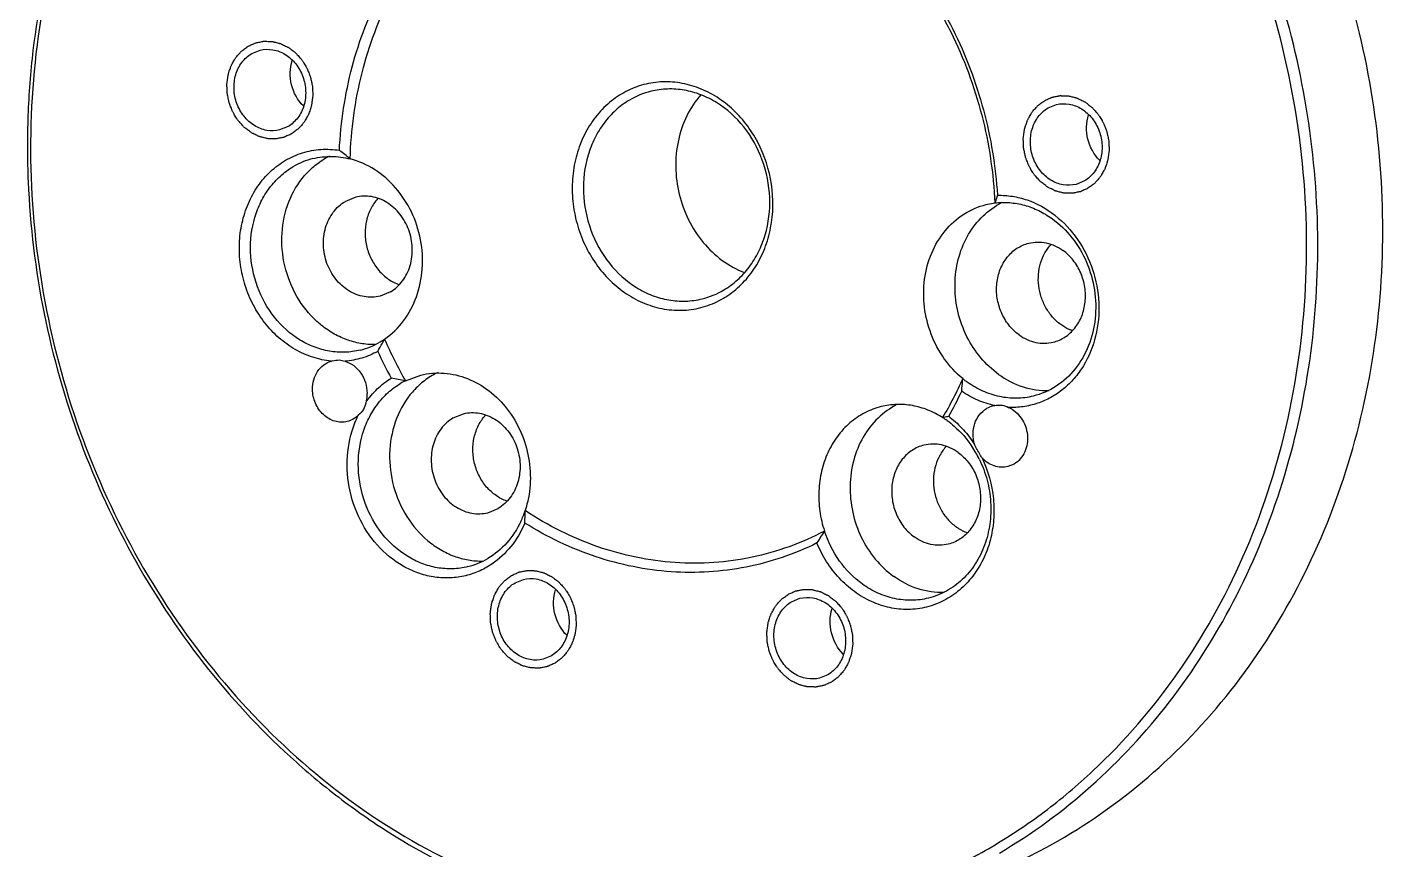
# Model space of a CAD drawing. Header units: millimetres. Extents: x 0 to 420, y 0 to 297.
# Drawn here: x 133.3 to 174.59, y 23.33 to 48.35 of the extents above; entities that cross this region are included whole.
import ezdxf

# ---------------------------------------------------------------- set-up
doc = ezdxf.new("R2010")
doc.units = ezdxf.units.MM
doc.header["$LTSCALE"] = 23.1
doc.layers.get('0').update_dxf_attribs({"linetype": 'CONTINUOUS'})
doc.layers.add('3_ALL_AXES', color=7, linetype='CONTINUOUS')
doc.layers.add('AXIS', color=7, linetype='CONTINUOUS')

msp = doc.modelspace()

# ---------------------------------------------------------------- linework, layer by layer
at = {"color": 7, "linetype": 'CONTINUOUS'}
for p, q in [((162.4842, 42.9538), (162.7482, 43.0024)), ((144.8135, 37.5958), (145.2813, 37.7677))]:
    msp.add_line(p, q, dxfattribs=at)
for centre, radius, start, end in [((152.8743, 44.0247), 2.4453, 103.86826, 120.61545), ((135.9975, 35.7217), 11.1908, 50.38563, 52.54213), ((142.5472, 42.1493), 2.2705, 103.91649, 120.56568), ((177.2588, 38.0933), 15.3185, 160.38064, 161.30845), ((153.2571, 42.4622), 2.446, 283.86888, 300.61332), ((153.1168, 42.4336), 2.7039, 300.549, 303.9388), ((142.8599, 40.7849), 2.3323, 300.54832, 304.53862), ((134.2425, 44.1477), 11.2569, 331.27731, 332.00505), ((155.8345, 43.8741), 12.6839, 203.26735, 209.66891), ((142.8903, 40.7324), 2.2716, 283.9252, 300.56211), ((155.7883, 43.8636), 12.9783, 204.45678, 208.47948), ((133.6788, 44.4652), 11.9039, 329.8721, 331.24095), ((142.1157, 24.1002), 13.7626, 78.69524, 80.52883), ((145.8393, 35.5397), 2.2978, 116.51588, 120.54608), ((163.5964, 39.8935), 2.882, 230.74247, 234.20787), ((152.0074, 41.8509), 10.7548, 330.26046, 334.82926), ((159.6603, 34.1066), 2.8058, 54.20839, 57.73617), ((159.291, 33.7495), 3.3233, 26.02841, 33.84034), ((145.6357, 34.5757), 2.9704, 334.96123, 341.8), ((139.6823, 33.6951), 8.7754, 357.21761, 359.69181), ((188.6511, 13.1723), 36.8854, 147.43554, 148.10362), ((146.1693, 34.1465), 2.2715, 283.92633, 300.56242)]:
    msp.add_arc(centre, radius, start, end, dxfattribs=at)
for points, knots in [([(162.6588, 23.425), (163.2086, 23.7494), (164.2785, 24.4643), (166.2708, 26.1359), (168.4487, 28.6625), (170.4353, 32.2238), (171.7447, 36.1985), (172.3297, 40.4341), (172.1711, 44.7709), (171.276, 49.0459), (169.6784, 53.0982), (167.4376, 56.7754), (164.6358, 59.9378), (161.3779, 62.4638), (158.3591, 63.9664), (155.8517, 64.7531), (153.9523, 65.1319), (152.0417, 65.2988), (150.1382, 65.2522), (148.2604, 64.9924), (146.4265, 64.5218), (144.6548, 63.8451), (143.5298, 63.2629), (142.9843, 62.941)], [0, 0, 0, 0, 0.0293881, 0.0590883, 0.1195387, 0.1817256, 0.2456546, 0.3110776, 0.3775424, 0.4444612, 0.5111895, 0.5771066, 0.6416953, 0.7046156, 0.7657648, 0.7957595, 0.8253984, 0.854744, 0.8838726, 0.91287, 0.9418265, 0.9708434, 1, 1, 1, 1]), ([(162.8915, 23.2331), (163.8795, 23.8161), (165.7637, 25.197), (168.1694, 27.7921), (170.1123, 30.8496), (171.5348, 34.2749), (172.3969, 37.965), (172.6748, 41.8096), (172.3612, 45.6945), (171.4661, 49.5044), (170.0159, 53.1263), (168.0533, 56.4525), (165.6357, 59.3838), (162.8336, 61.8319), (159.7294, 63.722), (156.4144, 64.9947), (152.9899, 65.6085), (150.6892, 65.563), (149.5645, 65.4266)], [0, 0, 0, 0, 0.0584172, 0.1180656, 0.1792068, 0.2419043, 0.3060407, 0.3713385, 0.4373988, 0.5037458, 0.5698759, 0.6353064, 0.6996249, 0.7625345, 0.8238931, 0.8837407, 0.9423083, 1, 1, 1, 1]), ([(142.8649, 63.115), (141.8468, 62.5022), (139.9107, 61.0467), (137.4643, 58.3098), (135.5216, 55.089), (134.144, 51.4911), (133.5036, 48.2872), (133.3015, 45.6518), (133.3097, 42.9722), (133.7182, 39.621), (134.8233, 35.7264), (136.5097, 32.0702), (138.7239, 28.7699), (140.9668, 26.3885), (142.9519, 24.7652), (145.0193, 23.3593), (147.7771, 21.9858), (150.7135, 21.172), (153.0824, 20.8873), (154.8509, 20.8556), (156.6037, 21.0053), (157.7536, 21.2255), (158.3201, 21.3649)], [0, 0, 0, 0, 0.0586322, 0.1185679, 0.180069, 0.2431776, 0.3077367, 0.3404899, 0.3734716, 0.4398257, 0.5063276, 0.5724383, 0.6376598, 0.7015908, 0.7330157, 0.7640374, 0.8248091, 0.8841084, 0.9133445, 0.9423582, 0.9712188, 1, 1, 1, 1]), ([(142.9843, 62.941), (142.4345, 62.6166), (141.3646, 61.9018), (139.3723, 60.2301), (137.1944, 57.7036), (135.2078, 54.1423), (133.8984, 50.1676), (133.3134, 45.932), (133.4721, 41.5952), (134.3671, 37.3202), (135.9648, 33.2678), (138.2055, 29.5907), (141.0073, 26.4283), (144.2652, 23.9022), (147.284, 22.3996), (149.7914, 21.613), (151.6908, 21.2342), (153.6014, 21.0673), (155.5049, 21.1139), (157.3827, 21.3737), (159.2166, 21.8443), (160.9883, 22.5209), (162.1133, 23.1032), (162.6588, 23.425)], [0, 0, 0, 0, 0.0293881, 0.0590883, 0.1195387, 0.1817256, 0.2456546, 0.3110776, 0.3775424, 0.4444612, 0.5111895, 0.5771066, 0.6416953, 0.7046156, 0.7657648, 0.7957595, 0.8253984, 0.854744, 0.8838726, 0.91287, 0.9418265, 0.9708434, 1, 1, 1, 1]), ([(142.8034, 44.6049), (142.8466, 45.4601), (143.1024, 47.1441), (143.9965, 49.4928), (145.1405, 51.1974), (146.2537, 52.3342), (146.8685, 52.822), (147.1877, 53.0432)], [0, 0, 0, 0, 0.2613347, 0.5154322, 0.761276, 0.8814752, 1, 1, 1, 1]), ([(143.1329, 44.3424), (143.1589, 45.2242), (143.3944, 46.9635), (144.3005, 49.3874), (145.4876, 51.135), (146.6494, 52.2843), (147.2919, 52.7706), (147.6253, 52.9889)], [0, 0, 0, 0, 0.2618092, 0.5161016, 0.7617244, 0.8817292, 1, 1, 1, 1]), ([(158.1335, 52.271), (158.4711, 52.0063), (159.1205, 51.4318), (159.9961, 50.4588), (160.7695, 49.3808), (161.6513, 47.8216), (162.4409, 45.6989), (162.7095, 43.9026), (162.7482, 43.0024)], [0, 0, 0, 0, 0.1206858, 0.2433157, 0.3675826, 0.4932027, 0.7464953, 1, 1, 1, 1]), ([(158.326, 52.2822), (158.9762, 51.7479), (159.8705, 50.8262), (160.8547, 49.4308), (161.7085, 47.9122), (162.4863, 45.8532), (162.7739, 44.1116), (162.8296, 43.2368)], [0, 0, 0, 0, 0.2433991, 0.367716, 0.4933029, 0.746465, 1, 1, 1, 1]), ([(154.6264, 40.1904), (154.7919, 40.3017), (155.1031, 40.5648), (155.4829, 41.0525), (155.7676, 41.6199), (156.0091, 42.459), (156.0257, 43.5886), (155.6079, 44.8709), (154.9298, 45.7611), (154.2437, 46.2735), (153.6846, 46.5414), (153.0965, 46.6853), (152.5015, 46.6993), (151.9229, 46.582), (151.5643, 46.4203), (151.3962, 46.3211)], [0, 0, 0, 0, 0.0593982, 0.120298, 0.1829407, 0.2472638, 0.3791432, 0.5123691, 0.6421694, 0.7049797, 0.7660503, 0.8255684, 0.8839647, 0.9418732, 1, 1, 1, 1]), ([(151.3962, 46.3211), (151.2226, 46.2186), (150.8936, 45.9707), (150.4856, 45.4974), (150.173, 44.937), (149.967, 44.3118), (149.875, 43.6455), (149.9, 42.9633), (150.0407, 42.2908), (150.2921, 41.6534), (150.6446, 41.075), (151.0852, 40.5775), (151.5978, 40.1801), (152.1634, 39.8985), (152.7604, 39.7443), (153.3659, 39.7244), (153.9552, 39.8403), (154.3202, 40.0042), (154.4911, 40.1051)], [0, 0, 0, 0, 0.0590208, 0.1195005, 0.1817162, 0.2456769, 0.3111294, 0.3776238, 0.4445727, 0.5113317, 0.5772792, 0.6418969, 0.7048453, 0.7660221, 0.8255997, 0.8840101, 0.9418996, 1, 1, 1, 1]), ([(154.5027, 40.3571), (154.6508, 40.4445), (154.9327, 40.6528), (155.2898, 41.0462), (155.574, 41.5106), (155.8462, 42.2091), (155.9596, 43.1759), (155.7308, 44.3255), (155.1696, 45.3424), (154.4647, 45.9838), (153.8153, 46.3081), (153.3078, 46.4494), (152.7917, 46.486), (152.4522, 46.4392), (152.2881, 46.3987)], [0, 0, 0, 0, 0.0586995, 0.1187191, 0.1802958, 0.243494, 0.3735243, 0.5062586, 0.6374907, 0.7636473, 0.8245647, 0.8840036, 0.94231, 1, 1, 1, 1]), ([(153.803, 46.2921), (153.6346, 46.1006), (153.3448, 45.6608), (153.0861, 44.9045), (153.0085, 44.0871), (153.1162, 43.2612), (153.4018, 42.4786), (153.8478, 41.789), (154.4264, 41.237), (154.8864, 40.9802), (155.1242, 40.8878)], [0, 0, 0, 0, 0.119266, 0.2429937, 0.3704136, 0.4999166, 0.6294354, 0.7568963, 0.8806746, 1, 1, 1, 1]), ([(151.6289, 46.1291), (151.4808, 46.0417), (151.1988, 45.8334), (150.8418, 45.44), (150.5576, 44.9756), (150.2854, 44.2771), (150.172, 43.3103), (150.4008, 42.1607), (150.962, 41.1438), (151.6669, 40.5025), (152.3163, 40.1782), (152.8239, 40.0368), (153.3399, 40.0003), (153.6794, 40.0471), (153.8434, 40.0875)], [0, 0, 0, 0, 0.0587074, 0.1187225, 0.1802976, 0.2434964, 0.3735278, 0.5062629, 0.6374958, 0.7636534, 0.8245715, 0.8840098, 0.9423176, 1, 1, 1, 1]), ([(142.0011, 44.3532), (142.1843, 44.3984), (142.5665, 44.4426), (142.9474, 44.3905), (143.1329, 44.3424)], [0, 0, 0, 0, 0.4961921, 1, 1, 1, 1]), ([(144.1822, 38.8637), (144.4012, 39.0144), (144.798, 39.4016), (145.1916, 40.1473), (145.3673, 41.0021), (145.3124, 41.8921), (145.033, 42.7425), (144.5518, 43.4816), (143.9087, 44.0455), (143.3944, 44.2747), (143.1329, 44.3424)], [0, 0, 0, 0, 0.1171432, 0.2393196, 0.3664711, 0.4968928, 0.6279025, 0.7566479, 0.880937, 1, 1, 1, 1]), ([(143.4369, 38.5275), (143.2855, 38.4902), (142.9721, 38.447), (142.4958, 38.4806), (142.0273, 38.6111), (141.4278, 38.9104), (140.777, 39.5024), (140.2589, 40.4411), (140.0477, 41.5023), (140.1524, 42.3947), (140.4037, 43.0395), (140.666, 43.4682), (140.9956, 43.8314), (141.2558, 44.0237), (141.3926, 44.1043)], [0, 0, 0, 0, 0.0576807, 0.1159895, 0.1754278, 0.2363463, 0.3625034, 0.4937364, 0.6264711, 0.7565051, 0.8197052, 0.8812808, 0.9412942, 1, 1, 1, 1]), ([(161.7727, 37.662), (161.5605, 37.8354), (161.1782, 38.2496), (160.7799, 38.9994), (160.574, 39.8315), (160.5772, 40.6811), (160.7902, 41.4824), (161.1996, 42.1718), (161.7754, 42.6917), (162.2444, 42.8947), (162.4842, 42.9538)], [0, 0, 0, 0, 0.1268307, 0.2573022, 0.3891246, 0.5196279, 0.646498, 0.7684378, 0.8856594, 1, 1, 1, 1]), ([(162.7482, 43.0024), (162.897, 43.0207), (163.2011, 43.0274), (163.6542, 42.948), (164.093, 42.7822), (164.3643, 42.6193), (164.4934, 42.5262)], [0, 0, 0, 0, 0.2430894, 0.4897743, 0.7417588, 1, 1, 1, 1]), ([(164.4934, 42.5262), (164.72, 42.3629), (165.1331, 41.961), (165.5741, 41.212), (165.8164, 40.3655), (165.8396, 39.4914), (165.6409, 38.6605), (165.233, 37.9421), (164.6472, 37.3996), (164.1655, 37.1886), (163.9192, 37.128)], [0, 0, 0, 0, 0.1259084, 0.255921, 0.3877518, 0.5185855, 0.6459047, 0.7682183, 0.8856301, 1, 1, 1, 1]), ([(145.2813, 37.7677), (145.5118, 37.8245), (146.0002, 37.864), (146.7235, 37.6928), (147.3882, 37.3092), (147.9457, 36.7449), (148.3575, 36.0429), (148.595, 35.2542), (148.6417, 34.4363), (148.5407, 33.9007), (148.4575, 33.648)], [0, 0, 0, 0, 0.1143028, 0.2313013, 0.3527544, 0.4790105, 0.6090373, 0.7408176, 0.8718915, 1, 1, 1, 1]), ([(161.7727, 37.662), (161.6823, 37.4578), (161.4903, 37.0565), (161.2724, 36.6686), (161.1581, 36.4792)], [0, 0, 0, 0, 0.5023364, 1, 1, 1, 1]), ([(161.7408, 37.2766), (161.7434, 37.3085), (161.7541, 37.4369), (161.7645, 37.5655), (161.7728, 37.6621)], [0, 0, 0, 0, 0.2480777, 1, 1, 1, 1]), ([(146.716, 31.9418), (146.5645, 31.9044), (146.2511, 31.8612), (145.7748, 31.8949), (145.3063, 32.0253), (144.7068, 32.3246), (144.056, 32.9166), (143.5379, 33.8553), (143.3267, 34.9165), (143.4314, 35.8089), (143.6827, 36.4538), (143.945, 36.8825), (144.2745, 37.2456), (144.5348, 37.4379), (144.6715, 37.5186)], [0, 0, 0, 0, 0.0576814, 0.1159894, 0.1754282, 0.2363468, 0.3625031, 0.4937358, 0.6264704, 0.7565039, 0.8197038, 0.8812795, 0.9412926, 1, 1, 1, 1]), ([(163.9192, 37.128), (163.7527, 37.087), (163.4069, 37.0431), (162.8828, 37.0967), (162.3725, 37.2661), (162.059, 37.4491), (161.9109, 37.5559)], [0, 0, 0, 0, 0.2430964, 0.4892799, 0.7411008, 1, 1, 1, 1]), ([(159.2931, 36.8104), (159.1192, 36.7676), (158.7779, 36.6384), (158.3226, 36.327), (157.9409, 35.9117), (157.6491, 35.4113), (157.4585, 34.8474), (157.3768, 34.2441), (157.4066, 33.6268), (157.5002, 33.2224), (157.5647, 33.0258)], [0, 0, 0, 0, 0.115517, 0.2326402, 0.3526466, 0.4762572, 0.6035484, 0.7339945, 0.866581, 1, 1, 1, 1]), ([(161.1581, 36.4792), (161.0168, 36.5683), (160.7209, 36.7196), (160.247, 36.855), (159.7643, 36.8914), (159.4466, 36.8482), (159.2931, 36.8104)], [0, 0, 0, 0, 0.2578954, 0.5094327, 0.7560433, 1, 1, 1, 1]), ([(161.1582, 36.4792), (161.1741, 36.4828), (161.2363, 36.4964), (161.2989, 36.5085), (161.3458, 36.5162)], [0, 0, 0, 0, 0.255589, 1, 1, 1, 1]), ([(161.3013, 36.3825), (161.3735, 36.3305), (161.6574, 36.1048), (161.8991, 35.8271), (162.0513, 35.6001)], [0, 0, 0, 0, 0.2457261, 1, 1, 1, 1]), ([(162.2772, 35.2078), (162.3766, 35.0047), (162.5352, 34.5772), (162.6436, 33.9056), (162.6184, 33.2328), (162.4605, 32.5927), (162.1768, 32.0176), (161.7804, 31.5372), (161.2912, 31.1776), (160.9177, 31.0312), (160.7271, 30.9843)], [0, 0, 0, 0, 0.1323929, 0.2649236, 0.3959122, 0.5239405, 0.6481132, 0.7682677, 0.8850822, 1, 1, 1, 1]), ([(157.5647, 33.0258), (157.218, 32.8426), (156.4998, 32.5238), (155.3675, 32.2003), (154.1996, 32.0376), (153.0139, 32.0379), (151.8275, 32.2013), (150.658, 32.5248), (149.5226, 33.0038), (148.8052, 33.4184), (148.4575, 33.648)], [0, 0, 0, 0, 0.1227576, 0.2450949, 0.3675431, 0.4907308, 0.6151828, 0.7413343, 0.8695632, 1, 1, 1, 1]), ([(148.327, 33.3185), (148.2171, 33.0838), (147.9372, 32.6495), (147.5392, 32.3174), (147.3243, 32.1906)], [0, 0, 0, 0, 0.5095115, 1, 1, 1, 1]), ([(157.3352, 32.6619), (156.9938, 32.4931), (156.289, 32.2001), (155.1835, 31.9046), (154.0465, 31.7581), (152.5034, 31.7634), (150.5616, 32.1555), (149.125, 32.8442), (148.4473, 33.2691)], [0, 0, 0, 0, 0.1228758, 0.2454096, 0.3681281, 0.4915711, 0.7419725, 1, 1, 1, 1]), ([(158.7188, 31.4122), (158.452, 31.6045), (157.9748, 32.0931), (157.6707, 32.7023), (157.5646, 33.0258)], [0, 0, 0, 0, 0.4913936, 1, 1, 1, 1]), ([(160.7271, 30.9843), (160.5606, 30.9433), (160.2148, 30.8994), (159.6907, 30.953), (159.1804, 31.1224), (158.8669, 31.3054), (158.7188, 31.4122)], [0, 0, 0, 0, 0.2430948, 0.4892806, 0.7410973, 1, 1, 1, 1])]:
    msp.add_open_spline(points, degree=3, knots=knots, dxfattribs=at)
at = {"color": 2, "linetype": 'CONTINUOUS'}
for points in [[(140.026, 47.769), (140.0646, 47.7864), (140.1226, 47.8121), (140.1901, 47.843), (140.229, 47.8595), (140.2572, 47.8749), (140.289, 47.8786), (140.3301, 47.8877), (140.3819, 47.8974), (140.4336, 47.9082), (140.475, 47.9155), (140.5058, 47.9243), (140.538, 47.9208), (140.5804, 47.9204), (140.6336, 47.9184), (140.6868, 47.9174), (140.7293, 47.9153), (140.7612, 47.917), (140.7933, 47.9062), (140.8361, 47.8962), (140.8896, 47.8821), (140.9433, 47.869), (140.9858, 47.8573), (141.0187, 47.8516), (141.0479, 47.8344), (141.0881, 47.8154), (141.1379, 47.7903), (141.1881, 47.7661), (141.2277, 47.7456), (141.2587, 47.733), (141.285, 47.7098), (141.3217, 47.6826), (141.3669, 47.6472), (141.4126, 47.6127), (141.4485, 47.5841), (141.4771, 47.5651), (141.4993, 47.5368), (141.5311, 47.5024), (141.57, 47.4581), (141.6095, 47.4146), (141.6404, 47.3789), (141.6655, 47.3544), (141.683, 47.3213), (141.7091, 47.2802), (141.7407, 47.2278), (141.7731, 47.1759), (141.7979, 47.1339), (141.8192, 47.1036), (141.8305, 47.0687), (141.8491, 47.0238), (141.871, 46.967), (141.8938, 46.9107), (141.911, 46.8652), (141.9266, 46.832), (141.932, 46.7955), (141.9427, 46.748), (141.9548, 46.6882), (141.9678, 46.6286), (141.9771, 46.5808), (141.9869, 46.5451), (141.986, 46.5086), (141.9886, 46.4603), (141.9904, 46.3997), (141.9931, 46.3392), (141.9942, 46.2908), (141.9979, 46.2544), (141.9905, 46.2184), (141.9846, 46.1703), (141.9758, 46.1102), (141.9679, 46.05), (141.9605, 46.0022), (141.9577, 45.9651), (141.9445, 45.933), (141.9306, 45.8884), (141.9118, 45.8333), (141.8939, 45.7778), (141.8786, 45.734), (141.8696, 45.6995), (141.8509, 45.6711), (141.8295, 45.6311), (141.8014, 45.582), (141.7741, 45.5322), (141.7513, 45.4932), (141.7365, 45.4618), (141.7131, 45.4385), (141.6849, 45.4045), (141.6485, 45.3632), (141.6129, 45.3211), (141.5835, 45.2883), (141.5636, 45.2614), (141.5357, 45.2436), (141.5013, 45.2166), (141.4397, 45.171), (141.3873, 45.1313), (141.3523, 45.105)], [(141.3523, 45.105), (141.3137, 45.0877), (141.2557, 45.0619), (141.1882, 45.0311), (141.1494, 45.0146), (141.1211, 44.9991), (141.0894, 44.9954), (141.0482, 44.9864), (140.9964, 44.9767), (140.9448, 44.9659), (140.9033, 44.9585), (140.8726, 44.9498), (140.8403, 44.9533), (140.7979, 44.9536), (140.7447, 44.9557), (140.6916, 44.9567), (140.649, 44.9588), (140.6172, 44.957), (140.585, 44.9678), (140.5422, 44.9778), (140.4887, 44.992), (140.4351, 45.005), (140.3925, 45.0167), (140.3596, 45.0225), (140.3304, 45.0397), (140.2902, 45.0586), (140.2404, 45.0838), (140.1902, 45.108), (140.1506, 45.1284), (140.1196, 45.141), (140.0934, 45.1642), (140.0567, 45.1914), (140.0115, 45.2268), (139.9657, 45.2613), (139.9298, 45.2899), (139.9012, 45.3089), (139.8791, 45.3372), (139.8472, 45.3717), (139.8083, 45.4159), (139.7688, 45.4594), (139.738, 45.4951), (139.7129, 45.5197), (139.6953, 45.5527), (139.6692, 45.5938), (139.6376, 45.6463), (139.6052, 45.6982), (139.5804, 45.7402), (139.5591, 45.7705), (139.5478, 45.8054), (139.5292, 45.8503), (139.5073, 45.907), (139.4845, 45.9634), (139.4673, 46.0089), (139.4518, 46.0421), (139.4464, 46.0786), (139.4356, 46.1261), (139.4235, 46.1859), (139.4105, 46.2455), (139.4012, 46.2933), (139.3914, 46.3289), (139.3923, 46.3654), (139.3897, 46.4138), (139.3879, 46.4743), (139.3852, 46.5349), (139.3842, 46.5833), (139.3805, 46.6197), (139.3878, 46.6556), (139.3937, 46.7038), (139.4025, 46.7638), (139.4104, 46.8241), (139.4178, 46.8718), (139.4206, 46.9089), (139.4338, 46.9411), (139.4477, 46.9857), (139.4665, 47.0407), (139.4844, 47.0963), (139.4998, 47.1401), (139.5087, 47.1745), (139.5274, 47.2029), (139.5489, 47.2429), (139.577, 47.2921), (139.6043, 47.3419), (139.627, 47.3809), (139.6418, 47.4122), (139.6652, 47.4356), (139.6934, 47.4695), (139.7298, 47.5109), (139.7654, 47.553), (139.7948, 47.5857), (139.8147, 47.6127), (139.8426, 47.6305), (139.8771, 47.6574), (139.9386, 47.7031), (139.991, 47.7427), (140.026, 47.769)], [(164.2576, 46.1137), (164.2963, 46.131), (164.3543, 46.1568), (164.4217, 46.1876), (164.4606, 46.2041), (164.4889, 46.2196), (164.5206, 46.2232), (164.5618, 46.2323), (164.6136, 46.242), (164.6652, 46.2528), (164.7067, 46.2602), (164.7374, 46.2689), (164.7696, 46.2654), (164.8121, 46.2651), (164.8653, 46.263), (164.9184, 46.262), (164.961, 46.2599), (164.9928, 46.2616), (165.025, 46.2508), (165.0678, 46.2409), (165.1213, 46.2267), (165.1749, 46.2136), (165.2175, 46.202), (165.2504, 46.1962), (165.2796, 46.179), (165.3198, 46.1601), (165.3696, 46.1349), (165.4198, 46.1107), (165.4594, 46.0902), (165.4903, 46.0777), (165.5166, 46.0545), (165.5533, 46.0273), (165.5985, 45.9919), (165.6442, 45.9574), (165.6802, 45.9288), (165.7088, 45.9097), (165.7309, 45.8815), (165.7628, 45.847), (165.8017, 45.8027), (165.8412, 45.7592), (165.872, 45.7235), (165.8971, 45.699), (165.9147, 45.666), (165.9408, 45.6249), (165.9724, 45.5724), (166.0047, 45.5205), (166.0296, 45.4785), (166.0509, 45.4482), (166.0622, 45.4133), (166.0808, 45.3684), (166.1027, 45.3117), (166.1255, 45.2553), (166.1427, 45.2098), (166.1582, 45.1766), (166.1636, 45.1401), (166.1744, 45.0926), (166.1865, 45.0328), (166.1995, 44.9732), (166.2088, 44.9254), (166.2186, 44.8898), (166.2177, 44.8533), (166.2202, 44.8049), (166.222, 44.7444), (166.2248, 44.6838), (166.2258, 44.6354), (166.2295, 44.599), (166.2222, 44.563), (166.2163, 44.5149), (166.2075, 44.4549), (166.1996, 44.3946), (166.1922, 44.3469), (166.1894, 44.3097), (166.1762, 44.2776), (166.1623, 44.233), (166.1435, 44.178), (166.1256, 44.1224), (166.1102, 44.0786), (166.1013, 44.0442), (166.0826, 44.0158), (166.0611, 43.9758), (166.033, 43.9266), (166.0057, 43.8768), (165.983, 43.8378), (165.9682, 43.8065), (165.9447, 43.7831), (165.9166, 43.7492), (165.8802, 43.7078), (165.8446, 43.6657), (165.8152, 43.633), (165.7953, 43.606), (165.7674, 43.5882), (165.7329, 43.5613), (165.6713, 43.5156), (165.619, 43.476), (165.584, 43.4497)], [(165.584, 43.4497), (165.5454, 43.4323), (165.4874, 43.4066), (165.4199, 43.3757), (165.381, 43.3592), (165.3528, 43.3437), (165.321, 43.3401), (165.2799, 43.331), (165.2281, 43.3213), (165.1764, 43.3105), (165.1349, 43.3031), (165.1042, 43.2944), (165.072, 43.2979), (165.0296, 43.2983), (164.9764, 43.3003), (164.9232, 43.3013), (164.8807, 43.3034), (164.8488, 43.3017), (164.8166, 43.3125), (164.7739, 43.3225), (164.7204, 43.3366), (164.6667, 43.3497), (164.6242, 43.3614), (164.5913, 43.3671), (164.5621, 43.3843), (164.5218, 43.4032), (164.4721, 43.4284), (164.4219, 43.4526), (164.3823, 43.4731), (164.3513, 43.4856), (164.325, 43.5088), (164.2883, 43.536), (164.2431, 43.5714), (164.1974, 43.606), (164.1615, 43.6346), (164.1329, 43.6536), (164.1107, 43.6818), (164.0789, 43.7163), (164.04, 43.7606), (164.0005, 43.8041), (163.9696, 43.8398), (163.9445, 43.8643), (163.927, 43.8974), (163.9009, 43.9385), (163.8693, 43.9909), (163.8369, 44.0428), (163.812, 44.0848), (163.7908, 44.1151), (163.7795, 44.15), (163.7609, 44.1949), (163.739, 44.2516), (163.7162, 44.308), (163.699, 44.3535), (163.6834, 44.3867), (163.678, 44.4232), (163.6673, 44.4707), (163.6552, 44.5305), (163.6422, 44.5901), (163.6329, 44.6379), (163.6231, 44.6735), (163.624, 44.71), (163.6214, 44.7584), (163.6196, 44.819), (163.6169, 44.8795), (163.6158, 44.9279), (163.6121, 44.9643), (163.6195, 45.0003), (163.6254, 45.0484), (163.6342, 45.1084), (163.642, 45.1687), (163.6494, 45.2165), (163.6523, 45.2536), (163.6655, 45.2857), (163.6794, 45.3303), (163.6982, 45.3854), (163.7161, 45.4409), (163.7314, 45.4847), (163.7404, 45.5192), (163.7591, 45.5476), (163.7805, 45.5875), (163.8086, 45.6367), (163.8359, 45.6865), (163.8587, 45.7255), (163.8735, 45.7569), (163.8969, 45.7802), (163.9251, 45.8141), (163.9615, 45.8555), (163.9971, 45.8976), (164.0264, 45.9303), (164.0464, 45.9573), (164.0743, 45.9751), (164.1087, 46.0021), (164.1703, 46.0477), (164.2226, 46.0873), (164.2576, 46.1137)], [(148.0402, 31.6726), (148.0788, 31.6899), (148.1368, 31.7157), (148.2043, 31.7465), (148.2432, 31.763), (148.2714, 31.7785), (148.3032, 31.7822), (148.3443, 31.7912), (148.3961, 31.801), (148.4478, 31.8118), (148.4893, 31.8191), (148.52, 31.8278), (148.5522, 31.8243), (148.5946, 31.824), (148.6478, 31.8219), (148.701, 31.8209), (148.7435, 31.8188), (148.7754, 31.8206), (148.8076, 31.8098), (148.8504, 31.7998), (148.9038, 31.7857), (148.9575, 31.7726), (149, 31.7609), (149.0329, 31.7552), (149.0621, 31.7379), (149.1024, 31.719), (149.1521, 31.6938), (149.2023, 31.6697), (149.2419, 31.6492), (149.2729, 31.6366), (149.2992, 31.6134), (149.3359, 31.5862), (149.3811, 31.5508), (149.4268, 31.5163), (149.4627, 31.4877), (149.4913, 31.4687), (149.5135, 31.4404), (149.5453, 31.4059), (149.5842, 31.3617), (149.6237, 31.3182), (149.6546, 31.2825), (149.6797, 31.2579), (149.6973, 31.2249), (149.7233, 31.1838), (149.7549, 31.1313), (149.7873, 31.0795), (149.8122, 31.0374), (149.8334, 31.0071), (149.8447, 30.9723), (149.8633, 30.9273), (149.8852, 30.8706), (149.908, 30.8142), (149.9252, 30.7688), (149.9408, 30.7355), (149.9462, 30.699), (149.9569, 30.6515), (149.969, 30.5917), (149.982, 30.5321), (149.9913, 30.4843), (150.0011, 30.4487), (150.0002, 30.4122), (150.0028, 30.3638), (150.0046, 30.3033), (150.0073, 30.2428), (150.0084, 30.1944), (150.0121, 30.1579), (150.0047, 30.122), (149.9988, 30.0739), (149.99, 30.0138), (149.9822, 29.9535), (149.9748, 29.9058), (149.9719, 29.8687), (149.9587, 29.8365), (149.9448, 29.792), (149.926, 29.7369), (149.9081, 29.6813), (149.8928, 29.6375), (149.8838, 29.6031), (149.8651, 29.5747), (149.8437, 29.5347), (149.8156, 29.4855), (149.7883, 29.4358), (149.7655, 29.3968), (149.7507, 29.3654), (149.7273, 29.342), (149.6991, 29.3081), (149.6627, 29.2667), (149.6271, 29.2246), (149.5978, 29.1919), (149.5778, 29.1649), (149.5499, 29.1471), (149.5155, 29.1202), (149.4539, 29.0745), (149.4016, 29.0349), (149.3666, 29.0086)], [(149.3666, 29.0086), (149.3279, 28.9913), (149.2699, 28.9655), (149.2025, 28.9347), (149.1636, 28.9181), (149.1353, 28.9027), (149.1036, 28.899), (149.0624, 28.89), (149.0106, 28.8802), (148.959, 28.8694), (148.9175, 28.8621), (148.8868, 28.8533), (148.8546, 28.8568), (148.8121, 28.8572), (148.7589, 28.8593), (148.7058, 28.8602), (148.6632, 28.8623), (148.6314, 28.8606), (148.5992, 28.8714), (148.5564, 28.8814), (148.5029, 28.8955), (148.4493, 28.9086), (148.4067, 28.9203), (148.3738, 28.926), (148.3446, 28.9432), (148.3044, 28.9622), (148.2546, 28.9873), (148.2045, 29.0115), (148.1648, 29.032), (148.1339, 29.0446), (148.1076, 29.0678), (148.0709, 29.095), (148.0257, 29.1304), (147.98, 29.1649), (147.944, 29.1935), (147.9154, 29.2125), (147.8933, 29.2408), (147.8614, 29.2752), (147.8225, 29.3195), (147.783, 29.363), (147.7522, 29.3987), (147.7271, 29.4232), (147.7095, 29.4563), (147.6834, 29.4974), (147.6518, 29.5498), (147.6195, 29.6017), (147.5946, 29.6437), (147.5733, 29.674), (147.562, 29.7089), (147.5434, 29.7538), (147.5215, 29.8106), (147.4987, 29.867), (147.4815, 29.9124), (147.466, 29.9457), (147.4606, 29.9821), (147.4498, 30.0297), (147.4377, 30.0894), (147.4247, 30.1491), (147.4154, 30.1969), (147.4056, 30.2325), (147.4065, 30.269), (147.404, 30.3173), (147.4022, 30.3779), (147.3994, 30.4384), (147.3984, 30.4868), (147.3947, 30.5232), (147.402, 30.5592), (147.4079, 30.6073), (147.4167, 30.6674), (147.4246, 30.7276), (147.432, 30.7754), (147.4348, 30.8125), (147.448, 30.8446), (147.4619, 30.8892), (147.4807, 30.9443), (147.4986, 30.9998), (147.514, 31.0436), (147.5229, 31.0781), (147.5416, 31.1065), (147.5631, 31.1465), (147.5912, 31.1956), (147.6185, 31.2454), (147.6412, 31.2844), (147.656, 31.3158), (147.6795, 31.3391), (147.7076, 31.3731), (147.744, 31.4144), (147.7796, 31.4565), (147.809, 31.4893), (147.8289, 31.5162), (147.8568, 31.534), (147.8913, 31.561), (147.9529, 31.6066), (148.0052, 31.6463), (148.0402, 31.6726)], [(157.7821, 28.4337), (157.7435, 28.4164), (157.6855, 28.3906), (157.618, 28.3598), (157.5791, 28.3432), (157.5509, 28.3278), (157.5191, 28.3241), (157.478, 28.3151), (157.4262, 28.3053), (157.3745, 28.2945), (157.3331, 28.2872), (157.3023, 28.2784), (157.2701, 28.2819), (157.2277, 28.2823), (157.1745, 28.2844), (157.1213, 28.2853), (157.0788, 28.2874), (157.0469, 28.2857), (157.0148, 28.2965), (156.972, 28.3065), (156.9185, 28.3206), (156.8648, 28.3337), (156.8223, 28.3454), (156.7894, 28.3511), (156.7602, 28.3683), (156.72, 28.3873), (156.6702, 28.4124), (156.62, 28.4366), (156.5804, 28.4571), (156.5494, 28.4697), (156.5231, 28.4929), (156.4865, 28.5201), (156.4412, 28.5555), (156.3955, 28.59), (156.3596, 28.6186), (156.331, 28.6376), (156.3088, 28.6659), (156.277, 28.7003), (156.2381, 28.7446), (156.1986, 28.7881), (156.1678, 28.8238), (156.1427, 28.8483), (156.1251, 28.8814), (156.099, 28.9225), (156.0674, 28.9749), (156.035, 29.0268), (156.0102, 29.0688), (155.9889, 29.0991), (155.9776, 29.134), (155.959, 29.1789), (155.9371, 29.2357), (155.9143, 29.2921), (155.8971, 29.3375), (155.8815, 29.3708), (155.8761, 29.4072), (155.8654, 29.4548), (155.8533, 29.5145), (155.8403, 29.5742), (155.831, 29.622), (155.8212, 29.6576), (155.8221, 29.6941), (155.8195, 29.7424), (155.8177, 29.803), (155.815, 29.8635), (155.8139, 29.9119), (155.8103, 29.9483), (155.8176, 29.9843), (155.8235, 30.0324), (155.8323, 30.0925), (155.8402, 30.1527), (155.8476, 30.2005), (155.8504, 30.2376), (155.8636, 30.2697), (155.8775, 30.3143), (155.8963, 30.3694), (155.9142, 30.4249), (155.9296, 30.4687), (155.9385, 30.5032), (155.9572, 30.5316), (155.9786, 30.5716), (156.0068, 30.6207), (156.0341, 30.6705), (156.0568, 30.7095), (156.0716, 30.7409), (156.095, 30.7642), (156.1232, 30.7982), (156.1596, 30.8395), (156.1952, 30.8816), (156.2246, 30.9144), (156.2445, 30.9413), (156.2724, 30.9591), (156.3068, 30.9861), (156.3684, 31.0317), (156.4208, 31.0714), (156.4558, 31.0977)], [(156.4558, 31.0977), (156.4944, 31.115), (156.5524, 31.1408), (156.6199, 31.1716), (156.6587, 31.1881), (156.687, 31.2036), (156.7187, 31.2073), (156.7599, 31.2163), (156.8117, 31.2261), (156.8633, 31.2368), (156.9048, 31.2442), (156.9355, 31.2529), (156.9678, 31.2494), (157.0102, 31.2491), (157.0634, 31.247), (157.1166, 31.246), (157.1591, 31.2439), (157.1909, 31.2457), (157.2231, 31.2349), (157.2659, 31.2249), (157.3194, 31.2107), (157.3731, 31.1977), (157.4156, 31.186), (157.4485, 31.1802), (157.4777, 31.163), (157.5179, 31.1441), (157.5677, 31.1189), (157.6179, 31.0947), (157.6575, 31.0743), (157.6885, 31.0617), (157.7147, 31.0385), (157.7514, 31.0113), (157.7967, 30.9759), (157.8424, 30.9414), (157.8783, 30.9128), (157.9069, 30.8938), (157.9291, 30.8655), (157.9609, 30.831), (157.9998, 30.7868), (158.0393, 30.7433), (158.0701, 30.7076), (158.0952, 30.683), (158.1128, 30.65), (158.1389, 30.6089), (158.1705, 30.5564), (158.2029, 30.5046), (158.2277, 30.4625), (158.249, 30.4322), (158.2603, 30.3973), (158.2789, 30.3524), (158.3008, 30.2957), (158.3236, 30.2393), (158.3408, 30.1939), (158.3563, 30.1606), (158.3617, 30.1241), (158.3725, 30.0766), (158.3846, 30.0168), (158.3976, 29.9572), (158.4069, 29.9094), (158.4167, 29.8738), (158.4158, 29.8373), (158.4184, 29.7889), (158.4202, 29.7284), (158.4229, 29.6678), (158.424, 29.6195), (158.4276, 29.583), (158.4203, 29.5471), (158.4144, 29.499), (158.4056, 29.4389), (158.3977, 29.3786), (158.3903, 29.3309), (158.3875, 29.2938), (158.3743, 29.2616), (158.3604, 29.2171), (158.3416, 29.162), (158.3237, 29.1064), (158.3083, 29.0626), (158.2994, 29.0282), (158.2807, 28.9998), (158.2592, 28.9598), (158.2311, 28.9106), (158.2038, 28.8609), (158.1811, 28.8219), (158.1663, 28.7905), (158.1429, 28.7671), (158.1147, 28.7332), (158.0783, 28.6918), (158.0427, 28.6497), (158.0133, 28.617), (157.9934, 28.59), (157.9655, 28.5722), (157.931, 28.5453), (157.8695, 28.4996), (157.8171, 28.46), (157.7821, 28.4337)]]:
    msp.add_open_spline(points, degree=3, knots=[0, 0, 0, 0, 0.03125, 0.046875, 0.0546875, 0.0625, 0.0703125, 0.078125, 0.09375, 0.109375, 0.1171875, 0.125, 0.1328125, 0.140625, 0.15625, 0.171875, 0.1796875, 0.1875, 0.1953125, 0.203125, 0.21875, 0.234375, 0.2421875, 0.25, 0.2578125, 0.265625, 0.28125, 0.296875, 0.3046875, 0.3125, 0.3203125, 0.328125, 0.34375, 0.359375, 0.3671875, 0.375, 0.3828125, 0.390625, 0.40625, 0.421875, 0.4296875, 0.4375, 0.4453125, 0.453125, 0.46875, 0.484375, 0.4921875, 0.5, 0.5078125, 0.515625, 0.53125, 0.546875, 0.5546875, 0.5625, 0.5703125, 0.578125, 0.59375, 0.609375, 0.6171875, 0.625, 0.6328125, 0.640625, 0.65625, 0.671875, 0.6796875, 0.6875, 0.6953125, 0.703125, 0.71875, 0.734375, 0.7421875, 0.75, 0.7578125, 0.765625, 0.78125, 0.796875, 0.8046875, 0.8125, 0.8203125, 0.828125, 0.84375, 0.859375, 0.8671875, 0.875, 0.8828125, 0.890625, 0.90625, 0.921875, 0.9296875, 0.9375, 0.9453125, 0.953125, 0.96875, 1, 1, 1, 1], dxfattribs=at)
at = {"layer": '3_ALL_AXES', "color": 7, "linetype": 'CONTINUOUS'}
for p, q in [((143.3018, 43.1799), (142.9862, 43.0511)), ((144.3568, 40.2983), (144.0413, 40.1695)), ((142.56, 38.1942), (142.5952, 38.2036)), ((162.6896, 36.8292), (162.7445, 36.8403)), ((163.3365, 35.063), (163.1435, 34.9841))]:
    msp.add_line(p, q, dxfattribs=at)
for centre, radius, start, end in [((143.5081, 42.3677), 2.2885, 115.92718, 120.54258), ((163.9986, 40.9566), 2.3023, 116.69905, 121.30776), ((162.6537, 40.1721), 3.1207, 51.76124, 52.26234), ((162.862, 36.1314), 0.7187, 103.87608, 120.56905), ((159.4521, 34.0157), 3.1364, 51.83525, 52.85953)]:
    msp.add_arc(centre, radius, start, end, dxfattribs=at)
for points, knots in [([(142.56, 38.1942), (142.3692, 38.2118), (141.9855, 38.2917), (141.4429, 38.5351), (140.9473, 38.8925), (140.5182, 39.3492), (140.172, 39.887), (139.9219, 40.4846), (139.7775, 41.1186), (139.7444, 41.7643), (139.8243, 42.3966), (140.0142, 42.9907), (140.3074, 43.523), (140.6929, 43.9721), (141.156, 44.3193), (141.6781, 44.5497), (142.2373, 44.6532), (142.6168, 44.6348), (142.8034, 44.6049)], [0, 0, 0, 0, 0.0593382, 0.1202439, 0.1829409, 0.2473787, 0.3132372, 0.3800013, 0.4470341, 0.5136643, 0.579273, 0.643378, 0.7057104, 0.76627, 0.8253498, 0.8835032, 0.9414669, 1, 1, 1, 1]), ([(143.89, 38.6968), (143.7429, 38.6942), (143.4447, 38.7178), (143.0079, 38.837), (142.5904, 39.0365), (142.0707, 39.4047), (141.5309, 40.034), (141.1297, 40.9558), (141.0057, 41.9562), (141.1735, 42.929), (141.5526, 43.64), (141.9743, 44.0861), (142.2177, 44.2635), (142.3452, 44.3387)], [0, 0, 0, 0, 0.0580225, 0.1171049, 0.1775473, 0.2394906, 0.3671988, 0.4986793, 0.6304938, 0.7590819, 0.8820915, 0.9416612, 1, 1, 1, 1]), ([(144.0413, 40.1695), (143.963, 40.1502), (143.801, 40.1281), (143.4706, 40.1516), (143.0644, 40.3118), (142.6681, 40.6741), (142.4002, 41.1591), (142.2915, 41.7075), (142.3555, 42.2537), (142.5868, 42.7313), (142.8441, 42.9672), (142.9862, 43.0511)], [0, 0, 0, 0, 0.0578051, 0.116192, 0.236199, 0.3625671, 0.494011, 0.6269546, 0.7571902, 0.8816492, 1, 1, 1, 1]), ([(144.3568, 40.2983), (144.499, 40.3822), (144.7563, 40.6181), (144.9875, 41.0957), (145.0516, 41.6419), (144.9429, 42.1903), (144.675, 42.6753), (144.2786, 43.0376), (143.8725, 43.1978), (143.542, 43.2213), (143.3801, 43.1992), (143.3018, 43.1799)], [0, 0, 0, 0, 0.1183508, 0.2428098, 0.3730454, 0.505989, 0.6374329, 0.763801, 0.883808, 0.9421949, 1, 1, 1, 1]), ([(143.9736, 43.1339), (143.8893, 43.0424), (143.7438, 42.8301), (143.6134, 42.4618), (143.5739, 42.0621), (143.6273, 41.6579), (143.7698, 41.2762), (143.9924, 40.9421), (144.2803, 40.6785), (144.5084, 40.5598), (144.6257, 40.5188)], [0, 0, 0, 0, 0.1191484, 0.2428854, 0.3704593, 0.5001834, 0.629876, 0.7573626, 0.8809763, 1, 1, 1, 1]), ([(162.8296, 43.2368), (162.9807, 43.2404), (163.287, 43.2193), (163.8921, 43.0673), (164.3134, 42.8338), (164.5638, 42.64)], [0, 0, 0, 0, 0.2431872, 0.4905745, 1, 1, 1, 1]), ([(162.8635, 37.7902), (162.6628, 37.9349), (162.2925, 38.2832), (161.8737, 38.9267), (161.6064, 39.659), (161.508, 40.4322), (161.5852, 41.196), (161.8344, 41.9009), (162.2405, 42.4994), (162.6057, 42.8042), (162.8022, 42.9237)], [0, 0, 0, 0, 0.1242949, 0.2523539, 0.3825317, 0.5126769, 0.6406611, 0.764836, 0.8844645, 1, 1, 1, 1]), ([(164.5853, 42.6232), (164.8455, 42.4182), (165.3099, 41.9152), (165.7667, 40.9927), (165.9591, 39.9737), (165.8678, 38.9566), (165.5546, 38.1814), (165.1783, 37.6633), (164.8449, 37.3375), (164.466, 37.0798), (164.0512, 36.8969), (163.6116, 36.7939), (163.3106, 36.7802), (163.1608, 36.7869)], [0, 0, 0, 0, 0.1277094, 0.2593989, 0.3920943, 0.5224884, 0.6480439, 0.7088781, 0.7683935, 0.8268473, 0.8846113, 0.9421835, 1, 1, 1, 1]), ([(163.4876, 38.9914), (163.3706, 39.0758), (163.1571, 39.2834), (162.9293, 39.6704), (162.8041, 40.1076), (162.792, 40.5592), (162.8947, 40.9885), (163.1053, 41.3596), (163.4079, 41.64), (163.6567, 41.7491), (163.784, 41.7804)], [0, 0, 0, 0, 0.125919, 0.255929, 0.3877531, 0.5185848, 0.6459044, 0.7682171, 0.8856305, 1, 1, 1, 1]), ([(163.784, 41.7804), (163.87, 41.8016), (164.0487, 41.8243), (164.3196, 41.7967), (164.5833, 41.7091), (164.7454, 41.6146), (164.8219, 41.5594)], [0, 0, 0, 0, 0.2430796, 0.4892025, 0.7411819, 1, 1, 1, 1]), ([(164.7577, 39.3039), (164.6664, 39.3697), (164.496, 39.5252), (164.2937, 39.8091), (164.1505, 40.1336), (164.0483, 40.5921), (164.0843, 41.0681), (164.2614, 41.4865), (164.3925, 41.6664), (164.4666, 41.7451)], [0, 0, 0, 0, 0.1229447, 0.2493633, 0.3779932, 0.5072924, 0.7598855, 0.8819413, 1, 1, 1, 1]), ([(164.5255, 38.7704), (164.6528, 38.8018), (164.9016, 38.9108), (165.2042, 39.1912), (165.4148, 39.5623), (165.5175, 39.9916), (165.5054, 40.4432), (165.3802, 40.8804), (165.1524, 41.2674), (164.9389, 41.475), (164.8219, 41.5594)], [0, 0, 0, 0, 0.1143695, 0.2317829, 0.3540956, 0.4814152, 0.6122469, 0.744071, 0.874081, 1, 1, 1, 1]), ([(165.0985, 39.1232), (165.0686, 39.134), (164.949, 39.182), (164.8364, 39.2472), (164.7577, 39.3039)], [0, 0, 0, 0, 0.2468632, 1, 1, 1, 1]), ([(163.4876, 38.9914), (163.5641, 38.9362), (163.7262, 38.8417), (163.9899, 38.7541), (164.2608, 38.7265), (164.4395, 38.7492), (164.5255, 38.7704)], [0, 0, 0, 0, 0.2588181, 0.5107975, 0.7569204, 1, 1, 1, 1]), ([(143.9745, 38.4905), (143.8214, 38.4057), (143.4968, 38.268), (143.15, 38.204), (142.976, 38.1908)], [0, 0, 0, 0, 0.5006829, 1, 1, 1, 1]), ([(141.9876, 37.3363), (141.987, 37.4338), (142.0119, 37.6263), (142.1291, 37.8861), (142.3156, 38.0881), (142.4768, 38.1699), (142.56, 38.1942)], [0, 0, 0, 0, 0.2653096, 0.5203267, 0.7640613, 1, 1, 1, 1]), ([(142.5953, 38.2036), (142.6626, 38.2201), (142.7916, 38.2379), (142.9214, 38.2139), (142.976, 38.1908)], [0, 0, 0, 0, 0.5388828, 1, 1, 1, 1]), ([(142.976, 38.1908), (143.0706, 38.1624), (143.2545, 38.0667), (143.4699, 37.8375), (143.6106, 37.5467), (143.6447, 37.3308), (143.6455, 37.2231)], [0, 0, 0, 0, 0.2366985, 0.4850493, 0.7416986, 1, 1, 1, 1]), ([(143.6048, 36.9278), (143.7089, 37.0778), (143.9434, 37.3555), (144.2295, 37.5802), (144.3805, 37.675)], [0, 0, 0, 0, 0.5058935, 1, 1, 1, 1]), ([(162.8635, 37.7902), (163.0889, 37.6277), (163.5816, 37.3719), (164.1329, 37.2903), (164.4, 37.2982)], [0, 0, 0, 0, 0.5098106, 1, 1, 1, 1]), ([(143.0433, 36.3572), (142.9822, 36.3421), (142.8542, 36.3284), (142.6617, 36.3588), (142.4779, 36.4379), (142.2554, 36.6036), (142.0488, 36.9039), (141.9886, 37.192), (141.9876, 37.3363)], [0, 0, 0, 0, 0.1151516, 0.2322622, 0.352786, 0.4773946, 0.7359005, 1, 1, 1, 1]), ([(143.6455, 37.2231), (143.6456, 37.1979), (143.6428, 37.0983), (143.6257, 36.9992), (143.6048, 36.9278)], [0, 0, 0, 0, 0.2531069, 1, 1, 1, 1]), ([(162.7445, 36.8403), (162.5676, 36.8779), (162.2162, 36.9916), (161.8942, 37.1718), (161.7411, 37.2767)], [0, 0, 0, 0, 0.493445, 1, 1, 1, 1]), ([(143.6048, 36.9278), (143.5957, 36.8564), (143.5438, 36.7103), (143.4405, 36.5965), (143.3804, 36.5465)], [0, 0, 0, 0, 0.4789563, 1, 1, 1, 1]), ([(159.7722, 36.8698), (159.5613, 36.7638), (159.1639, 36.4792), (158.7109, 35.89), (158.4214, 35.1777), (158.314, 34.3937), (158.3943, 33.5927), (158.6565, 32.8299), (159.0819, 32.1586), (159.4638, 31.7961), (159.6714, 31.6465)], [0, 0, 0, 0, 0.1150547, 0.2340492, 0.3577643, 0.485634, 0.6160158, 0.7466661, 0.8752591, 1, 1, 1, 1]), ([(162.1323, 35.6621), (162.1018, 35.7654), (162.0714, 35.9798), (162.1219, 36.294), (162.2635, 36.5666), (162.4139, 36.7015), (162.4965, 36.7502)], [0, 0, 0, 0, 0.2631415, 0.5200161, 0.7657019, 1, 1, 1, 1]), ([(162.7445, 36.8403), (162.8195, 36.8536), (162.9636, 36.8626), (163.1039, 36.8201), (163.1608, 36.7869)], [0, 0, 0, 0, 0.5364791, 1, 1, 1, 1]), ([(163.1608, 36.7869), (163.2384, 36.7537), (163.387, 36.661), (163.5647, 36.4637), (163.6894, 36.2217), (163.751, 35.9543), (163.745, 35.6828), (163.6712, 35.4285), (163.5347, 35.2122), (163.4061, 35.104), (163.3365, 35.063)], [0, 0, 0, 0, 0.121265, 0.2474461, 0.3772149, 0.5081773, 0.637635, 0.7632987, 0.8839517, 1, 1, 1, 1]), ([(147.4419, 32.02), (147.3124, 31.9326), (147.0375, 31.782), (146.5905, 31.6388), (146.1237, 31.5837), (145.6505, 31.618), (145.1841, 31.7407), (144.5826, 32.0194), (143.9131, 32.5711), (143.3364, 33.4604), (143.0297, 34.4925), (143.0239, 35.5599), (143.2288, 36.2395), (143.3804, 36.5465)], [0, 0, 0, 0, 0.0581361, 0.1158214, 0.1735833, 0.2319364, 0.2913175, 0.3520334, 0.4774849, 0.6080189, 0.7409231, 0.8726246, 1, 1, 1, 1]), ([(143.3804, 36.5465), (143.3335, 36.5007), (143.2284, 36.4212), (143.1059, 36.3725), (143.0433, 36.3572)], [0, 0, 0, 0, 0.5043349, 1, 1, 1, 1]), ([(161.3902, 36.4817), (161.534, 36.3686), (161.8053, 36.1144), (162.0308, 35.8191), (162.1323, 35.6621)], [0, 0, 0, 0, 0.4946342, 1, 1, 1, 1]), ([(160.5919, 35.6367), (160.4646, 35.6053), (160.2158, 35.4963), (159.9132, 35.2159), (159.7026, 34.8448), (159.5999, 34.4155), (159.612, 33.9639), (159.7372, 33.5267), (159.965, 33.1397), (160.1785, 32.9321), (160.2955, 32.8477)], [0, 0, 0, 0, 0.1143695, 0.2317829, 0.3540956, 0.4814152, 0.6122469, 0.744071, 0.874081, 1, 1, 1, 1]), ([(161.6298, 35.4157), (161.5533, 35.4709), (161.3912, 35.5654), (161.1275, 35.653), (160.8566, 35.6806), (160.6779, 35.6579), (160.5919, 35.6367)], [0, 0, 0, 0, 0.2588181, 0.5107975, 0.7569204, 1, 1, 1, 1]), ([(161.2745, 35.6014), (161.2004, 35.5227), (161.0693, 35.3428), (160.8922, 34.9244), (160.8562, 34.4484), (160.9584, 33.9898), (161.1016, 33.6654), (161.3039, 33.3815), (161.4743, 33.226), (161.5656, 33.1602)], [0, 0, 0, 0, 0.1180587, 0.2401145, 0.4927076, 0.6220068, 0.7506367, 0.8770553, 1, 1, 1, 1]), ([(162.3621, 35.2498), (162.342, 35.2805), (162.2586, 35.414), (162.1844, 35.5532), (162.1323, 35.6621)], [0, 0, 0, 0, 0.2332335, 1, 1, 1, 1]), ([(162.3621, 35.2498), (162.547, 34.8609), (162.7233, 34.2226), (162.7317, 33.3637), (162.6258, 32.7379), (162.411, 32.1563), (162.0951, 31.6415), (161.69, 31.2147), (161.2114, 30.8936), (160.6786, 30.6922), (160.1137, 30.6191), (159.5407, 30.6773), (158.9829, 30.8635), (158.4627, 31.1692), (158.0003, 31.5817), (157.6136, 32.0839), (157.417, 32.4637), (157.3352, 32.6619)], [0, 0, 0, 0, 0.1331401, 0.1994595, 0.264634, 0.3282226, 0.3900162, 0.4500825, 0.5087793, 0.5667124, 0.6246329, 0.6832947, 0.7433096, 0.8050455, 0.8685765, 0.9337089, 1, 1, 1, 1]), ([(161.6298, 35.4157), (161.7468, 35.3313), (161.9603, 35.1237), (162.1881, 34.7367), (162.3133, 34.2995), (162.3254, 33.8479), (162.2227, 33.4186), (162.0121, 33.0475), (161.7095, 32.7671), (161.4607, 32.658), (161.3334, 32.6267)], [0, 0, 0, 0, 0.125919, 0.255929, 0.3877531, 0.5185848, 0.6459044, 0.7682171, 0.8856305, 1, 1, 1, 1]), ([(163.1435, 34.9841), (163.0764, 34.9676), (162.9351, 34.9542), (162.724, 34.9959), (162.5262, 35.0952), (162.413, 35.1939), (162.3621, 35.2498)], [0, 0, 0, 0, 0.2399045, 0.4846456, 0.7376294, 1, 1, 1, 1]), ([(148.4473, 33.2691), (148.3401, 33.0156), (148.0634, 32.5428), (147.6615, 32.1682), (147.4419, 32.02)], [0, 0, 0, 0, 0.509615, 1, 1, 1, 1]), ([(161.5656, 33.1602), (161.5921, 33.1411), (161.6991, 33.0693), (161.8159, 33.012), (161.9064, 32.9795)], [0, 0, 0, 0, 0.2535853, 1, 1, 1, 1]), ([(161.3334, 32.6267), (161.2474, 32.6055), (161.0687, 32.5828), (160.7978, 32.6104), (160.5341, 32.698), (160.372, 32.7925), (160.2955, 32.8477)], [0, 0, 0, 0, 0.2430796, 0.4892025, 0.7411819, 1, 1, 1, 1]), ([(161.2082, 31.1545), (160.941, 31.1465), (160.3897, 31.2281), (159.8969, 31.484), (159.6714, 31.6465)], [0, 0, 0, 0, 0.4901883, 1, 1, 1, 1])]:
    msp.add_open_spline(points, degree=3, knots=knots, dxfattribs=at)
at = {"layer": 'AXIS', "color": 7, "linetype": 'CONTINUOUS'}
for p, q in [((140.1365, 47.547), (140.3906, 47.6509)), ((164.3682, 45.8917), (164.6223, 45.9955)), ((141.2418, 45.327), (140.9877, 45.2232)), ((165.4735, 43.6717), (165.2194, 43.5678)), ((146.2652, 36.4653), (146.5808, 36.5942)), ((147.3202, 33.5837), (147.6358, 33.7125)), ((148.1507, 31.4506), (148.4048, 31.5544)), ((156.5663, 30.8757), (156.8204, 30.9795)), ((149.256, 29.2306), (149.0019, 29.1268)), ((157.6716, 28.6557), (157.4175, 28.5519))]:
    msp.add_line(p, q, dxfattribs=at)
for centre, radius, start, end in [((146.7869, 35.7823), 2.2881, 115.28408, 120.54266), ((156.2348, 38.3225), 16.9648, 283.85464, 300.59753)]:
    msp.add_arc(centre, radius, start, end, dxfattribs=at)
for points, knots in [([(164.8699, 23.7198), (165.8953, 24.3248), (167.8472, 25.7667), (170.3185, 28.4901), (172.2859, 31.7037), (173.6871, 35.3007), (174.4802, 39.1649), (174.6417, 43.1722), (174.1675, 47.1947), (173.0734, 51.1042), (171.394, 54.7761), (169.1827, 58.0925), (166.9391, 60.4869), (164.9518, 62.1195), (162.8812, 63.5339), (160.1179, 64.9164), (157.1742, 65.7368), (154.7991, 66.0247), (153.0258, 66.0579), (151.2681, 65.9086), (150.1151, 65.6881), (149.5471, 65.5484)], [0, 0, 0, 0, 0.0585987, 0.1184934, 0.1799498, 0.2430206, 0.3075542, 0.3732262, 0.439585, 0.5061054, 0.5722449, 0.6375015, 0.7014693, 0.7329122, 0.7639509, 0.8247524, 0.8840753, 0.913321, 0.9423431, 0.9712109, 1, 1, 1, 1]), ([(140.9877, 45.2232), (140.8615, 45.1921), (140.5876, 45.1842), (140.2002, 45.3378), (139.8799, 45.6299), (139.664, 46.021), (139.5762, 46.4633), (139.6278, 46.9039), (139.8143, 47.2891), (140.0219, 47.4794), (140.1365, 47.547)], [0, 0, 0, 0, 0.115637, 0.2357151, 0.3621592, 0.4936856, 0.6267148, 0.7570329, 0.8815756, 1, 1, 1, 1]), ([(140.3906, 47.6509), (140.5168, 47.6819), (140.7907, 47.6899), (141.1781, 47.5362), (141.4984, 47.2442), (141.7143, 46.853), (141.8021, 46.4108), (141.7505, 45.9701), (141.564, 45.5849), (141.3565, 45.3947), (141.2418, 45.327)], [0, 0, 0, 0, 0.115637, 0.2357151, 0.3621592, 0.4936856, 0.6267148, 0.7570329, 0.8815756, 1, 1, 1, 1]), ([(141.7084, 45.9526), (141.5346, 46.1273), (141.2855, 46.5834), (141.2943, 47.1029), (141.3671, 47.3384)], [0, 0, 0, 0, 0.4999891, 1, 1, 1, 1]), ([(165.2194, 43.5678), (165.0932, 43.5368), (164.8193, 43.5288), (164.4319, 43.6825), (164.1116, 43.9745), (163.8957, 44.3656), (163.8079, 44.8079), (163.8595, 45.2485), (164.046, 45.6337), (164.2535, 45.824), (164.3682, 45.8917)], [0, 0, 0, 0, 0.115637, 0.2357151, 0.3621592, 0.4936856, 0.6267148, 0.7570329, 0.8815756, 1, 1, 1, 1]), ([(164.6223, 45.9955), (164.7485, 46.0266), (165.0224, 46.0345), (165.4098, 45.8808), (165.73, 45.5888), (165.946, 45.1977), (166.0338, 44.7554), (165.9822, 44.3148), (165.7957, 43.9296), (165.5881, 43.7393), (165.4735, 43.6717)], [0, 0, 0, 0, 0.115637, 0.2357151, 0.3621592, 0.4936856, 0.6267148, 0.7570329, 0.8815756, 1, 1, 1, 1]), ([(165.94, 44.2973), (165.7662, 44.472), (165.5172, 44.928), (165.526, 45.4476), (165.5988, 45.683)], [0, 0, 0, 0, 0.4999891, 1, 1, 1, 1]), ([(145.6241, 37.7529), (145.4967, 37.6777), (145.2532, 37.5004), (144.8315, 37.0543), (144.4524, 36.3432), (144.2846, 35.3704), (144.4087, 34.3699), (144.8099, 33.4481), (145.3498, 32.8189), (145.8695, 32.4507), (146.287, 32.2511), (146.7238, 32.132), (147.022, 32.1084), (147.1691, 32.111)], [0, 0, 0, 0, 0.0583389, 0.1179088, 0.2409188, 0.3695074, 0.5013223, 0.6328028, 0.7605105, 0.8224536, 0.8828956, 0.9419777, 1, 1, 1, 1]), ([(146.2652, 36.4653), (146.1231, 36.3815), (145.8657, 36.1456), (145.6345, 35.668), (145.5705, 35.1217), (145.6791, 34.5733), (145.947, 34.0884), (146.3434, 33.7261), (146.7495, 33.5659), (147.08, 33.5423), (147.242, 33.5644), (147.3202, 33.5837)], [0, 0, 0, 0, 0.1183508, 0.2428098, 0.3730454, 0.505989, 0.6374329, 0.763801, 0.883808, 0.9421949, 1, 1, 1, 1]), ([(146.5808, 36.5942), (146.659, 36.6134), (146.821, 36.6355), (147.1515, 36.612), (147.5576, 36.4518), (147.954, 36.0895), (148.2219, 35.6045), (148.3305, 35.0562), (148.2665, 34.5099), (148.0353, 34.0323), (147.7779, 33.7964), (147.6358, 33.7125)], [0, 0, 0, 0, 0.0578051, 0.116192, 0.236199, 0.3625671, 0.494011, 0.6269546, 0.7571902, 0.8816492, 1, 1, 1, 1]), ([(147.9047, 33.933), (147.7874, 33.974), (147.5593, 34.0927), (147.2714, 34.3563), (147.0488, 34.6904), (146.9062, 35.0722), (146.8528, 35.4763), (146.8924, 35.876), (147.0228, 36.2443), (147.1682, 36.4566), (147.2525, 36.5481)], [0, 0, 0, 0, 0.1190237, 0.2426374, 0.370124, 0.4998166, 0.6295407, 0.7571146, 0.8808516, 1, 1, 1, 1]), ([(149.0019, 29.1268), (148.8757, 29.0957), (148.6018, 29.0878), (148.2144, 29.2414), (147.8942, 29.5334), (147.6782, 29.9246), (147.5904, 30.3668), (147.642, 30.8075), (147.8285, 31.1927), (148.0361, 31.3829), (148.1507, 31.4506)], [0, 0, 0, 0, 0.115637, 0.2357151, 0.3621592, 0.4936856, 0.6267148, 0.7570329, 0.8815756, 1, 1, 1, 1]), ([(148.4048, 31.5544), (148.531, 31.5855), (148.8049, 31.5934), (149.1923, 31.4398), (149.5126, 31.1478), (149.7285, 30.7566), (149.8163, 30.3143), (149.7647, 29.8737), (149.5782, 29.4885), (149.3707, 29.2982), (149.256, 29.2306)], [0, 0, 0, 0, 0.115637, 0.2357151, 0.3621592, 0.4936856, 0.6267148, 0.7570329, 0.8815756, 1, 1, 1, 1]), ([(149.7226, 29.8562), (149.5488, 30.0309), (149.2997, 30.487), (149.3085, 31.0065), (149.3813, 31.242)], [0, 0, 0, 0, 0.4999891, 1, 1, 1, 1]), ([(156.8204, 30.9795), (156.9466, 31.0106), (157.2205, 31.0185), (157.6079, 30.8649), (157.9282, 30.5729), (158.1441, 30.1817), (158.2319, 29.7394), (158.1803, 29.2988), (157.9938, 28.9136), (157.7862, 28.7233), (157.6716, 28.6557)], [0, 0, 0, 0, 0.115637, 0.2357151, 0.3621592, 0.4936856, 0.6267148, 0.7570329, 0.8815756, 1, 1, 1, 1]), ([(157.4175, 28.5519), (157.2913, 28.5208), (157.0174, 28.5129), (156.63, 28.6665), (156.3097, 28.9585), (156.0938, 29.3497), (156.006, 29.7919), (156.0576, 30.2326), (156.2441, 30.6178), (156.4517, 30.808), (156.5663, 30.8757)], [0, 0, 0, 0, 0.115637, 0.2357151, 0.3621592, 0.4936856, 0.6267148, 0.7570329, 0.8815756, 1, 1, 1, 1]), ([(158.1381, 29.2813), (157.9644, 29.456), (157.7153, 29.9121), (157.7241, 30.4316), (157.7969, 30.6671)], [0, 0, 0, 0, 0.4999891, 1, 1, 1, 1])]:
    msp.add_open_spline(points, degree=3, knots=knots, dxfattribs=at)

doc.saveas('drawing.dxf')
